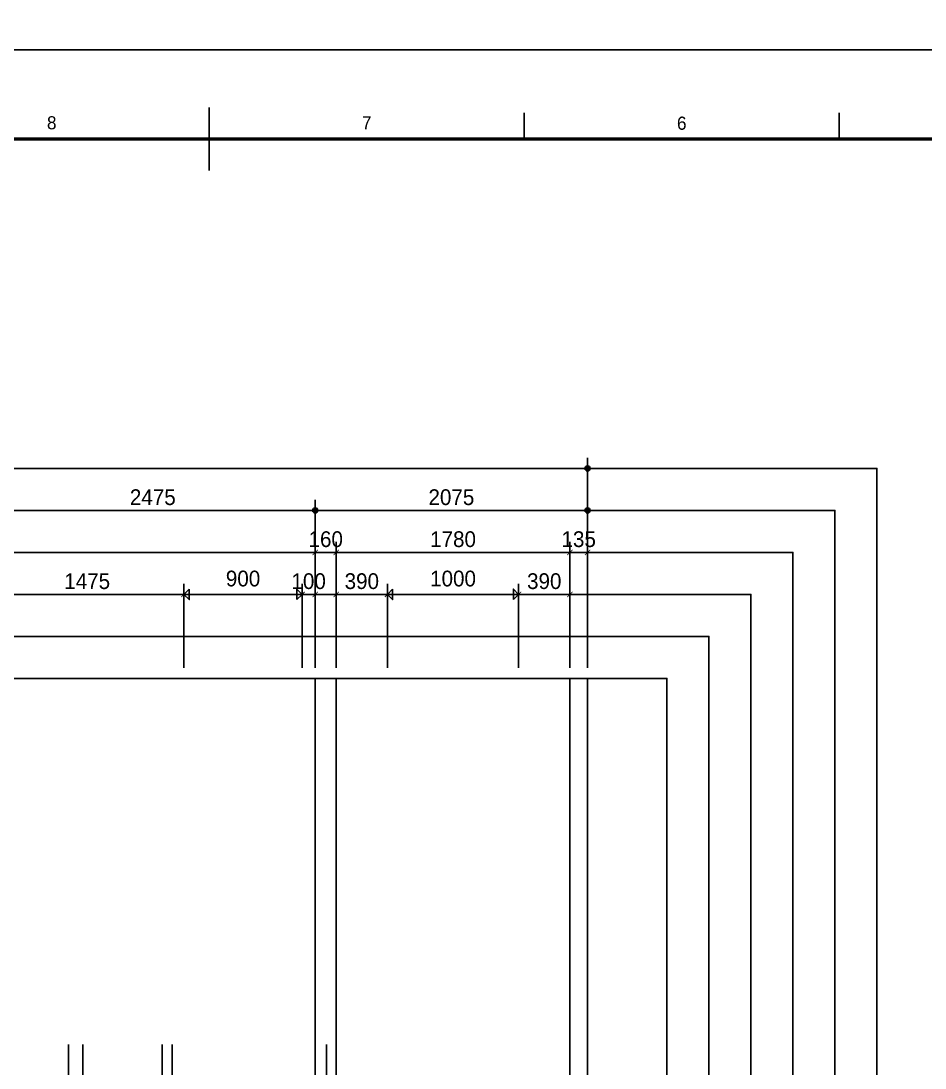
# Model space of a CAD drawing. Header units: millimetres. Extents: x -24416 to 92204, y -190080 to 23760.
# Drawn here: x 15405 to 22294, y -31520 to -23540 of the extents above; entities that cross this region are included whole.
import ezdxf
from ezdxf.enums import TextEntityAlignment as Align

# ---------------------------------------------------------------- set-up
doc = ezdxf.new("R2010")
doc.units = ezdxf.units.MM
doc.header["$LTSCALE"] = 50
doc.linetypes.add('AUDIT_D_220706163347-0', pattern=[0])
doc.linetypes.add('CEN', pattern=[62, 60, -1, 0, -1])
doc.layers.get('defpoints').update_dxf_attribs({"color": 139})
for name, color, linetype in [('AA-BORD-FORM', 7, 'Continuous'), ('AA-BORD-TEXT', 3, 'Continuous'), ('AA-XXXX-DIMS', 7, 'Continuous'), ('ARDM', 7, 'Continuous'), ('CEN_CON', 1, 'CEN'), ('CEN_WALL', 12, 'CEN'), ('DIM', 7, 'AUDIT_D_220706163347-0'), ('실명박스', 7, 'AUDIT_D_220706163347-0')]:
    doc.layers.add(name, color=color, linetype=linetype)
doc.layers.add('AA-XXXX-MC', color=153, linetype='AUDIT_D_220706163347-0', plot=False)
doc.layers.add('MC', color=135, linetype='Continuous', plot=False)
doc.styles.add('HAUD01', font='Dotum.ttf')
doc.styles.add('맑은고딕', font='malgun.ttf', dxfattribs={"width": 0.9})
doc.dimstyles.new('DIM_40', dxfattribs={"dimscale": 40, "dimtxt": 3, "dimasz": 1, "dimexe": 2, "dimexo": 2, "dimgap": 1, "dimtad": 1, "dimdec": 0, "dimzin": 0, "dimdsep": 46, "dimtxsty": '맑은고딕', "dimblk1": 'DIMDOT', "dimblk2": 'DIMDOT', "dimsah": 1, "dimcen": 0.09, "dimdle": 2, "dimclrd": 7, "dimclre": 7, "dimclrt": 3, "dimadec": 0, "dimazin": 0, "dimtfac": 1, "dimtdec": 0, "dimtix": 1, "dimtmove": 2, "dimatfit": 3, "dimldrblk": 'DIMDOT', "dimfxl": 2, "dimtolj": 1, "dimtzin": 0, "dimarcsym": 0})
doc.dimstyles.new('MCDIM_40', dxfattribs={"dimscale": 40, "dimtxt": 3, "dimasz": 1, "dimexe": 2, "dimexo": 2, "dimgap": 1, "dimtad": 1, "dimdec": 0, "dimzin": 0, "dimdsep": 46, "dimtxsty": '맑은고딕', "dimblk1": 'ARCHTICK', "dimblk2": 'ARCHTICK', "dimsah": 1, "dimcen": 0.09, "dimdle": 2, "dimclrd": 7, "dimclre": 7, "dimclrt": 3, "dimadec": 0, "dimazin": 0, "dimtfac": 1, "dimtdec": 0, "dimtix": 1, "dimtmove": 2, "dimatfit": 3, "dimldrblk": 'ARCHTICK', "dimfxl": 1, "dimtolj": 1, "dimtzin": 0, "dimarcsym": 0})
doc.dimstyles.new('외부80-WIN', dxfattribs={"dimscale": 40, "dimtxt": 3, "dimasz": 1, "dimexe": 2, "dimexo": 2.5, "dimgap": 1.5, "dimtad": 1, "dimdec": 0, "dimzin": 0, "dimdsep": 46, "dimtxsty": '맑은고딕', "dimblk": 'DO2-2', "dimblk1": 'DO2-2', "dimblk2": 'DIMDOT', "dimcen": 0.09, "dimdle": 2, "dimclrd": 7, "dimclre": 7, "dimclrt": 3, "dimadec": 0, "dimazin": 0, "dimtfac": 1, "dimtdec": 0, "dimtix": 1, "dimtmove": 2, "dimatfit": 3, "dimldrblk": 'DO2-2', "dimfxl": 1, "dimtolj": 1, "dimtzin": 0, "dimarcsym": 0})

# ---------------------------------------------------------------- blocks, each defined once
blk = doc.blocks.new('XR-FORM 청주월명')
at = {"layer": 'AA-BORD-FORM', "color": 2}
for p, q in [((421, 571), (421, 583)), ((481, 577), (481, 582)), ((541, 577), (541, 582))]:
    blk.add_line(p, q, dxfattribs=at)
at = {"layer": 'AA-BORD-FORM', "color": 1}
blk.add_lwpolyline([(0, 0), (841, 0), (841, 594), (0, 594)], close=True, dxfattribs=at)
at = {"layer": 'AA-BORD-FORM', "color": 2, "const_width": 0.682}
blk.add_lwpolyline([(21, 17), (21, 577), (821, 577), (821, 17)], close=True, dxfattribs=at)
at = {"layer": 'AA-BORD-TEXT', "color": 7, "style": 'HAUD01'}
for s, p in [('8', (391, 580.1)), ('7', (451, 580.1)), ('6', (511, 580.02))]:
    blk.add_text(s, height=2.5, dxfattribs=at).set_placement(p, align=Align.MIDDLE_CENTER)
blk = doc.blocks.new('U-84A(기본)', base_point=(206477.1, -21253.3))
at = {"layer": 'CEN_CON'}
for p, q in [((217262.1, -21553.3), (217262.1, -10618.3)), ((219032.1, -11906.5), (219032.1, -10618.3)), ((221107.1, -21553.3), (221107.1, -10618.3))]:
    blk.add_line(p, q, dxfattribs=at)
at = {"layer": 'CEN_WALL'}
for p, q in [((217867.1, -10618.3), (217867.1, -14323.3)), ((219117.1, -10618.3), (219117.1, -15873.3))]:
    blk.add_line(p, q, dxfattribs=at)
at = {"layer": 'MC'}
for p, q in [((217152.1, -21553.3), (217152.1, -10618.3)), ((217942.1, -10618.3), (217942.1, -14323.3)), ((219192.1, -10618.3), (219192.1, -15873.3)), ((220972.1, -21553.3), (220972.1, -10618.3))]:
    blk.add_line(p, q, dxfattribs=at)
blk = doc.blocks.new('A$C415C5DAF')
at = {"layer": 'AA-XXXX-MC'}
for p, q in [((5322.1, -49717.5), (5322.1, -46927.5)), ((7102.1, -49717.5), (7102.1, -46927.5))]:
    blk.add_line(p, q, dxfattribs=at)
at = {"layer": 'CEN_CON'}
for p, q in [((5162.1, -49717.5), (5162.1, -46927.5)), ((7237.1, -49717.5), (7237.1, -46927.5))]:
    blk.add_line(p, q, dxfattribs=at)
blk = doc.blocks.new('DIMDOT')
at = {"layer": 'AA-XXXX-DIMS'}
for p, q in [((-1.5, 0), (1.5, 0)), ((0, -1.5), (0, 1.5))]:
    blk.add_line(p, q, dxfattribs=at)
for radius in [0.5, 0.25]:
    blk.add_circle((0, 0), radius, dxfattribs=at)
blk = doc.blocks.new('*D521')
at = {"layer": 'defpoints', "color": 0, "transparency": 16777216}
for p in [(22809.3, -50710.4), (8179.3, -52310.4), (22809.3, -52310.4)]:
    blk.add_point(p, dxfattribs=at)
at = {"layer": 'DIM', "color": 7, "lineweight": -2, "transparency": 16777216}
for p, q in [((8179.3, -52230.4), (8179.3, -50630.4)), ((22809.3, -52230.4), (22809.3, -50630.4)), ((8219.3, -50710.4), (22769.3, -50710.4))]:
    blk.add_line(p, q, dxfattribs=at)
at = {"layer": 'DIM', "color": 7, "lineweight": -2, "transparency": 16777216, "xscale": 40, "yscale": 40, "zscale": 40, "rotation": 180}
blk.add_blockref('DIMDOT', (8179.3, -50710.4), dxfattribs=at)
at = {"layer": 'DIM', "color": 7, "lineweight": -2, "transparency": 16777216, "xscale": 40, "yscale": 40, "zscale": 40}
blk.add_blockref('DIMDOT', (22809.3, -50710.4), dxfattribs=at)
at = {"layer": 'DIM', "color": 3, "transparency": 16777216, "insert": (15494.3, -50610.3), "char_height": 120, "attachment_point": 5, "style": 'HAUD01'}
blk.add_mtext('\\A1;14630', dxfattribs=at)
blk = doc.blocks.new('*D526')
at = {"layer": 'defpoints', "color": 0, "transparency": 16777216}
for p in [(20734.3, -51030.4), (18259.3, -52310.4), (20734.3, -52310.4)]:
    blk.add_point(p, dxfattribs=at)
at = {"layer": 'DIM', "color": 7, "lineweight": -2, "transparency": 16777216}
for p, q in [((18259.3, -52230.4), (18259.3, -50950.4)), ((20734.3, -52230.4), (20734.3, -50950.4)), ((18299.3, -51030.4), (20694.3, -51030.4))]:
    blk.add_line(p, q, dxfattribs=at)
at = {"layer": 'DIM', "color": 7, "lineweight": -2, "transparency": 16777216, "xscale": 40, "yscale": 40, "zscale": 40, "rotation": 180}
blk.add_blockref('DIMDOT', (18259.3, -51030.4), dxfattribs=at)
at = {"layer": 'DIM', "color": 7, "lineweight": -2, "transparency": 16777216, "xscale": 40, "yscale": 40, "zscale": 40}
blk.add_blockref('DIMDOT', (20734.3, -51030.4), dxfattribs=at)
at = {"layer": 'DIM', "color": 3, "transparency": 16777216, "insert": (19496.8, -50930.3), "char_height": 120, "attachment_point": 5, "style": 'HAUD01'}
blk.add_mtext('\\A1;2475', dxfattribs=at)
blk = doc.blocks.new('*D527')
at = {"layer": 'defpoints', "color": 0, "transparency": 16777216}
for p in [(22809.3, -51030.4), (20734.3, -52310.4), (22809.3, -52310.4)]:
    blk.add_point(p, dxfattribs=at)
at = {"layer": 'DIM', "color": 7, "lineweight": -2, "transparency": 16777216}
for p, q in [((20734.3, -52230.4), (20734.3, -50950.4)), ((22809.3, -52230.4), (22809.3, -50950.4)), ((20774.3, -51030.4), (22769.3, -51030.4))]:
    blk.add_line(p, q, dxfattribs=at)
at = {"layer": 'DIM', "color": 7, "lineweight": -2, "transparency": 16777216, "xscale": 40, "yscale": 40, "zscale": 40, "rotation": 180}
blk.add_blockref('DIMDOT', (20734.3, -51030.4), dxfattribs=at)
at = {"layer": 'DIM', "color": 7, "lineweight": -2, "transparency": 16777216, "xscale": 40, "yscale": 40, "zscale": 40}
blk.add_blockref('DIMDOT', (22809.3, -51030.4), dxfattribs=at)
at = {"layer": 'DIM', "color": 3, "transparency": 16777216, "insert": (21771.8, -50930.3), "char_height": 120, "attachment_point": 5, "style": 'HAUD01'}
blk.add_mtext('\\A1;2075', dxfattribs=at)
blk = doc.blocks.new('_ArchTick')
at = {"color": 0, "linetype": 'ByBlock', "const_width": 0.15}
blk.add_lwpolyline([(-0.5, -0.5), (0.5, 0.5)], dxfattribs=at)
blk = doc.blocks.new('*D541')
at = {"layer": 'defpoints', "color": 0, "transparency": 16777216}
for p in [(20894.3, -51350.4), (20734.3, -52310.4), (20894.3, -52310.4)]:
    blk.add_point(p, dxfattribs=at)
at = {"layer": 'DIM', "color": 7, "lineweight": -2, "transparency": 16777216}
for p, q in [((20734.3, -52230.4), (20734.3, -51270.4)), ((20894.3, -52230.4), (20894.3, -51270.4)), ((20734.3, -51350.4), (20694.3, -51350.4)), ((20734.3, -51350.4), (20894.3, -51350.4)), ((20894.3, -51350.4), (20934.3, -51350.4))]:
    blk.add_line(p, q, dxfattribs=at)
at = {"layer": 'DIM', "color": 7, "lineweight": -2, "transparency": 16777216, "xscale": 40, "yscale": 40, "zscale": 40}
blk.add_blockref('_ArchTick', (20734.3, -51350.4), dxfattribs=at)
at = {"layer": 'DIM', "color": 7, "lineweight": -2, "transparency": 16777216, "xscale": 40, "yscale": 40, "zscale": 40, "rotation": 180}
blk.add_blockref('_ArchTick', (20894.3, -51350.4), dxfattribs=at)
at = {"layer": 'DIM', "color": 3, "transparency": 16777216, "insert": (20814.3, -51250.3), "char_height": 120, "attachment_point": 5, "style": 'HAUD01'}
blk.add_mtext('\\A1;160', dxfattribs=at)
blk = doc.blocks.new('*D542')
at = {"layer": 'defpoints', "color": 0, "transparency": 16777216}
for p in [(22674.3, -51350.4), (20894.3, -52310.4), (22674.3, -52310.4)]:
    blk.add_point(p, dxfattribs=at)
at = {"layer": 'DIM', "color": 7, "lineweight": -2, "transparency": 16777216}
for p, q in [((20894.3, -52230.4), (20894.3, -51270.4)), ((22674.3, -52230.4), (22674.3, -51270.4)), ((20814.3, -51350.4), (22754.3, -51350.4))]:
    blk.add_line(p, q, dxfattribs=at)
at = {"layer": 'DIM', "color": 7, "lineweight": -2, "transparency": 16777216, "xscale": 40, "yscale": 40, "zscale": 40, "rotation": 180}
blk.add_blockref('_ArchTick', (20894.3, -51350.4), dxfattribs=at)
at = {"layer": 'DIM', "color": 7, "lineweight": -2, "transparency": 16777216, "xscale": 40, "yscale": 40, "zscale": 40}
blk.add_blockref('_ArchTick', (22674.3, -51350.4), dxfattribs=at)
at = {"layer": 'DIM', "color": 3, "transparency": 16777216, "insert": (21784.3, -51250.3), "char_height": 120, "attachment_point": 5, "style": 'HAUD01'}
blk.add_mtext('\\A1;1780', dxfattribs=at)
blk = doc.blocks.new('*D543')
at = {"layer": 'defpoints', "color": 0, "transparency": 16777216}
for p in [(22809.3, -51350.4), (22674.3, -52310.4), (22809.3, -52310.4)]:
    blk.add_point(p, dxfattribs=at)
at = {"layer": 'DIM', "color": 7, "lineweight": -2, "transparency": 16777216}
for p, q in [((22674.3, -52230.4), (22674.3, -51270.4)), ((22809.3, -52230.4), (22809.3, -51270.4)), ((22674.3, -51350.4), (22634.3, -51350.4)), ((22674.3, -51350.4), (22809.3, -51350.4)), ((22809.3, -51350.4), (22849.3, -51350.4))]:
    blk.add_line(p, q, dxfattribs=at)
at = {"layer": 'DIM', "color": 7, "lineweight": -2, "transparency": 16777216, "xscale": 40, "yscale": 40, "zscale": 40}
blk.add_blockref('_ArchTick', (22674.3, -51350.4), dxfattribs=at)
at = {"layer": 'DIM', "color": 7, "lineweight": -2, "transparency": 16777216, "xscale": 40, "yscale": 40, "zscale": 40, "rotation": 180}
blk.add_blockref('_ArchTick', (22809.3, -51350.4), dxfattribs=at)
at = {"layer": 'DIM', "color": 3, "transparency": 16777216, "insert": (22741.8, -51250.3), "char_height": 120, "attachment_point": 5, "style": 'HAUD01'}
blk.add_mtext('\\A1;135', dxfattribs=at)
blk = doc.blocks.new('*D547')
at = {"layer": 'defpoints', "color": 0, "transparency": 16777216}
for p in [(19734.3, -51670.4), (18259.3, -52310.4), (19734.3, -52310.4)]:
    blk.add_point(p, dxfattribs=at)
at = {"layer": 'DIM', "color": 7, "lineweight": -2, "transparency": 16777216}
for p, q in [((18259.3, -52230.4), (18259.3, -51590.4)), ((19734.3, -52230.4), (19734.3, -51590.4)), ((18179.3, -51670.4), (19814.3, -51670.4))]:
    blk.add_line(p, q, dxfattribs=at)
at = {"layer": 'DIM', "color": 7, "lineweight": -2, "transparency": 16777216, "xscale": 40, "yscale": 40, "zscale": 40, "rotation": 180}
blk.add_blockref('_ArchTick', (18259.3, -51670.4), dxfattribs=at)
at = {"layer": 'DIM', "color": 7, "lineweight": -2, "transparency": 16777216, "xscale": 40, "yscale": 40, "zscale": 40}
blk.add_blockref('_ArchTick', (19734.3, -51670.4), dxfattribs=at)
at = {"layer": 'DIM', "color": 3, "transparency": 16777216, "insert": (18996.8, -51570.3), "char_height": 120, "attachment_point": 5, "style": 'HAUD01'}
blk.add_mtext('\\A1;1475', dxfattribs=at)
blk = doc.blocks.new('DO2-2')
at = {"layer": 'ARDM'}
blk.add_line((0, 0), (-2, 0), dxfattribs=at)
blk.add_lwpolyline([(-1, -1), (-1, 1), (0, 0)], close=True, dxfattribs=at)
blk = doc.blocks.new('*D548')
at = {"layer": 'defpoints', "color": 0, "transparency": 16777216}
for p in [(20634.3, -51670.4), (19734.3, -52310.4), (20634.3, -52310.4)]:
    blk.add_point(p, dxfattribs=at)
at = {"layer": 'DIM', "color": 7, "lineweight": -2, "transparency": 16777216}
for p, q in [((19734.3, -52210.4), (19734.3, -51590.4)), ((20634.3, -52210.4), (20634.3, -51590.4)), ((19774.3, -51670.4), (20594.3, -51670.4))]:
    blk.add_line(p, q, dxfattribs=at)
at = {"layer": 'DIM', "color": 7, "lineweight": -2, "transparency": 16777216, "xscale": 40, "yscale": 40, "zscale": 40, "rotation": 180}
blk.add_blockref('DO2-2', (19734.3, -51670.4), dxfattribs=at)
at = {"layer": 'DIM', "color": 7, "lineweight": -2, "transparency": 16777216, "xscale": 40, "yscale": 40, "zscale": 40}
blk.add_blockref('DO2-2', (20634.3, -51670.4), dxfattribs=at)
at = {"layer": 'DIM', "color": 3, "transparency": 16777216, "insert": (20184.3, -51550.3), "char_height": 120, "attachment_point": 5, "style": 'HAUD01'}
blk.add_mtext('\\A1;900', dxfattribs=at)
blk = doc.blocks.new('*D549')
at = {"layer": 'defpoints', "color": 0, "transparency": 16777216}
for p in [(20734.3, -51670.4), (20634.3, -52310.4), (20734.3, -52310.4)]:
    blk.add_point(p, dxfattribs=at)
at = {"layer": 'DIM', "color": 7, "lineweight": -2, "transparency": 16777216}
for p, q in [((20634.3, -52230.4), (20634.3, -51590.4)), ((20734.3, -52230.4), (20734.3, -51590.4)), ((20634.3, -51670.4), (20594.3, -51670.4)), ((20634.3, -51670.4), (20734.3, -51670.4)), ((20734.3, -51670.4), (20774.3, -51670.4))]:
    blk.add_line(p, q, dxfattribs=at)
at = {"layer": 'DIM', "color": 7, "lineweight": -2, "transparency": 16777216, "xscale": 40, "yscale": 40, "zscale": 40}
blk.add_blockref('_ArchTick', (20634.3, -51670.4), dxfattribs=at)
at = {"layer": 'DIM', "color": 7, "lineweight": -2, "transparency": 16777216, "xscale": 40, "yscale": 40, "zscale": 40, "rotation": 180}
blk.add_blockref('_ArchTick', (20734.3, -51670.4), dxfattribs=at)
at = {"layer": 'DIM', "color": 3, "transparency": 16777216, "insert": (20684.3, -51570.3), "char_height": 120, "attachment_point": 5, "style": 'HAUD01'}
blk.add_mtext('\\A1;100', dxfattribs=at)
blk = doc.blocks.new('*D550')
at = {"layer": 'defpoints', "color": 0, "transparency": 16777216}
for p in [(21284.3, -51670.4), (20894.3, -52310.4), (21284.3, -52310.4)]:
    blk.add_point(p, dxfattribs=at)
at = {"layer": 'DIM', "color": 7, "lineweight": -2, "transparency": 16777216}
for p, q in [((20894.3, -52230.4), (20894.3, -51590.4)), ((21284.3, -52230.4), (21284.3, -51590.4)), ((20814.3, -51670.4), (21364.3, -51670.4))]:
    blk.add_line(p, q, dxfattribs=at)
at = {"layer": 'DIM', "color": 7, "lineweight": -2, "transparency": 16777216, "xscale": 40, "yscale": 40, "zscale": 40, "rotation": 180}
blk.add_blockref('_ArchTick', (20894.3, -51670.4), dxfattribs=at)
at = {"layer": 'DIM', "color": 7, "lineweight": -2, "transparency": 16777216, "xscale": 40, "yscale": 40, "zscale": 40}
blk.add_blockref('_ArchTick', (21284.3, -51670.4), dxfattribs=at)
at = {"layer": 'DIM', "color": 3, "transparency": 16777216, "insert": (21089.3, -51570.3), "char_height": 120, "attachment_point": 5, "style": 'HAUD01'}
blk.add_mtext('\\A1;390', dxfattribs=at)
blk = doc.blocks.new('*D551')
at = {"layer": 'defpoints', "color": 0, "transparency": 16777216}
for p in [(22284.3, -51670.4), (21284.3, -52310.4), (22284.3, -52310.4)]:
    blk.add_point(p, dxfattribs=at)
at = {"layer": 'DIM', "color": 7, "lineweight": -2, "transparency": 16777216}
for p, q in [((21284.3, -52210.4), (21284.3, -51590.4)), ((22284.3, -52210.4), (22284.3, -51590.4)), ((21324.3, -51670.4), (22244.3, -51670.4))]:
    blk.add_line(p, q, dxfattribs=at)
at = {"layer": 'DIM', "color": 7, "lineweight": -2, "transparency": 16777216, "xscale": 40, "yscale": 40, "zscale": 40, "rotation": 180}
blk.add_blockref('DO2-2', (21284.3, -51670.4), dxfattribs=at)
at = {"layer": 'DIM', "color": 7, "lineweight": -2, "transparency": 16777216, "xscale": 40, "yscale": 40, "zscale": 40}
blk.add_blockref('DO2-2', (22284.3, -51670.4), dxfattribs=at)
at = {"layer": 'DIM', "color": 3, "transparency": 16777216, "insert": (21784.3, -51550.3), "char_height": 120, "attachment_point": 5, "style": 'HAUD01'}
blk.add_mtext('\\A1;1000', dxfattribs=at)
blk = doc.blocks.new('*D552')
at = {"layer": 'defpoints', "color": 0, "transparency": 16777216}
for p in [(22674.3, -51670.4), (22284.3, -52310.4), (22674.3, -52310.4)]:
    blk.add_point(p, dxfattribs=at)
at = {"layer": 'DIM', "color": 7, "lineweight": -2, "transparency": 16777216}
for p, q in [((22284.3, -52230.4), (22284.3, -51590.4)), ((22674.3, -52230.4), (22674.3, -51590.4)), ((22204.3, -51670.4), (22754.3, -51670.4))]:
    blk.add_line(p, q, dxfattribs=at)
at = {"layer": 'DIM', "color": 7, "lineweight": -2, "transparency": 16777216, "xscale": 40, "yscale": 40, "zscale": 40, "rotation": 180}
blk.add_blockref('_ArchTick', (22284.3, -51670.4), dxfattribs=at)
at = {"layer": 'DIM', "color": 7, "lineweight": -2, "transparency": 16777216, "xscale": 40, "yscale": 40, "zscale": 40}
blk.add_blockref('_ArchTick', (22674.3, -51670.4), dxfattribs=at)
at = {"layer": 'DIM', "color": 3, "transparency": 16777216, "insert": (22479.3, -51570.3), "char_height": 120, "attachment_point": 5, "style": 'HAUD01'}
blk.add_mtext('\\A1;390', dxfattribs=at)
blk = doc.blocks.new('DIM-1108')
at = {"layer": 'DIM'}
for base, p1, p2, dimstyle, override, picture, middle in [((22809.3, -50710.4), (8179.3, -52310.4), (22809.3, -52310.4), 'DIM_40', {"dimscale": 40, "dimtxsty": 'HAUD01'}, '*D521', (15494.3, -50610.3)), ((20734.3, -51030.4), (18259.3, -52310.4), (20734.3, -52310.4), 'DIM_40', {"dimscale": 40, "dimtxsty": 'HAUD01'}, '*D526', (19496.8, -50930.3)), ((22809.3, -51030.4), (20734.3, -52310.4), (22809.3, -52310.4), 'DIM_40', {"dimscale": 40, "dimtxsty": 'HAUD01'}, '*D527', (21771.8, -50930.3)), ((20894.3, -51350.4), (20734.3, -52310.4), (20894.3, -52310.4), 'MCDIM_40', {"dimtxsty": 'HAUD01'}, '*D541', (20814.3, -51250.3)), ((22674.3, -51350.4), (20894.3, -52310.4), (22674.3, -52310.4), 'MCDIM_40', {"dimtxsty": 'HAUD01'}, '*D542', (21784.3, -51250.3)), ((22809.3, -51350.4), (22674.3, -52310.4), (22809.3, -52310.4), 'MCDIM_40', {"dimtxsty": 'HAUD01'}, '*D543', (22741.8, -51250.3)), ((20634.3, -51670.4), (19734.3, -52310.4), (20634.3, -52310.4), '외부80-WIN', {"dimtxsty": 'HAUD01'}, '*D548', (20184.3, -51550.3)), ((22284.3, -51670.4), (21284.3, -52310.4), (22284.3, -52310.4), '외부80-WIN', {"dimtxsty": 'HAUD01'}, '*D551', (21784.3, -51550.3)), ((19734.3, -51670.4), (18259.3, -52310.4), (19734.3, -52310.4), 'MCDIM_40', {"dimtxsty": 'HAUD01'}, '*D547', (18996.8, -51570.3)), ((20734.3, -51670.4), (20634.3, -52310.4), (20734.3, -52310.4), 'MCDIM_40', {"dimtxsty": 'HAUD01'}, '*D549', (20684.3, -51570.3)), ((21284.3, -51670.4), (20894.3, -52310.4), (21284.3, -52310.4), 'MCDIM_40', {"dimtxsty": 'HAUD01'}, '*D550', (21089.3, -51570.3)), ((22674.3, -51670.4), (22284.3, -52310.4), (22674.3, -52310.4), 'MCDIM_40', {"dimtxsty": 'HAUD01'}, '*D552', (22479.3, -51570.3))]:
    dim = blk.add_linear_dim(base=base, p1=p1, p2=p2, dimstyle=dimstyle, override=override, dxfattribs=at)
    dim.commit()
    dim.dimension.update_dxf_attribs({"geometry": picture, "text_midpoint": middle})

msp = doc.modelspace()

# ---------------------------------------------------------------- linework, layer by layer
at = {"layer": 'defpoints'}
for points in [[(21927.5, -43875.4), (2298.4, -43875.4), (2298.4, -26950.4), (21927.5, -26950.4)], [(21607.5, -43555.4), (2618.4, -43555.4), (2618.4, -27270.4), (21607.5, -27270.4)], [(21287.5, -43235.4), (2938.4, -43235.4), (2938.4, -27590.4), (21287.5, -27590.4)], [(20967.5, -42915.4), (3258.4, -42915.4), (3258.4, -27910.4), (20967.5, -27910.4)], [(20647.5, -42595.4), (3578.4, -42595.4), (3578.4, -28230.4), (20647.5, -28230.4)], [(20327.5, -42275.4), (3898.4, -42275.4), (3898.4, -28550.4), (20327.5, -28550.4)]]:
    msp.add_lwpolyline(points, close=True, dxfattribs=at)

# ---------------------------------------------------------------- block references
for name, p in [('DIM-1108', (-3086.8, 23760)), ('U-84A(기본)', (5092.5, -41975.4))]:
    msp.add_blockref(name, p)
at = {"xscale": 40, "yscale": 40, "zscale": 40}
for p in [(0, -23760), (0, -47520)]:
    msp.add_blockref('XR-FORM 청주월명', p, dxfattribs=at)
at = {"layer": '실명박스'}
msp.add_blockref('A$C415C5DAF', (12485.4, 18377.1), dxfattribs=at)

doc.saveas('drawing.dxf')
